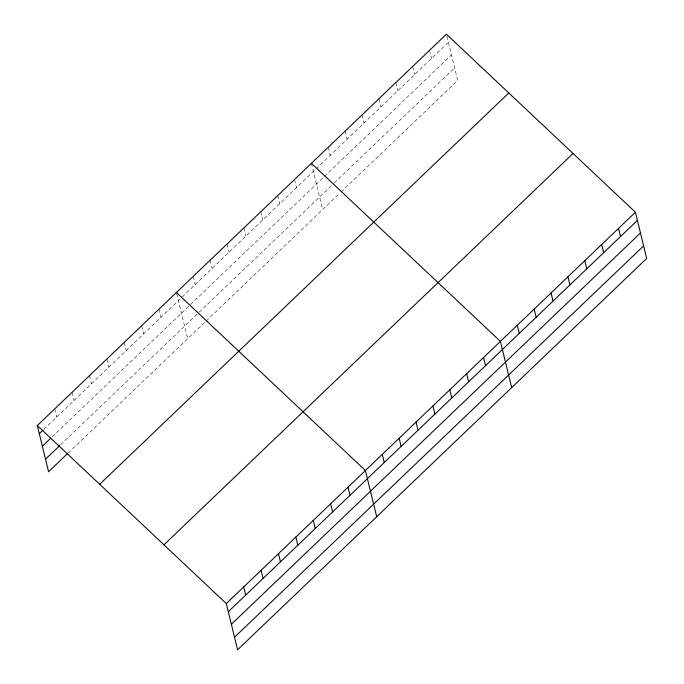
<?xml version="1.0" encoding="UTF-8"?>
<svg xmlns="http://www.w3.org/2000/svg" width="684" height="684" viewBox="0 0 684 684"><rect width="100%" height="100%" fill="white"/><g stroke="black" fill="none" stroke-linecap="round" stroke-linejoin="round"><path stroke-width="0.51" stroke-dasharray="3.42 2.56" d="M43.827 429.338L448.405 42.34M52.181 436.845L451.466 54.908M60.628 444.728L198.42 312.93M199.181 312.195L333.424 183.791M334.185 183.055L454.621 67.853M68.229 452.953L204.55 322.557M206.081 321.095L339.555 193.418M341.085 191.947L457.681 80.421L446.661 35.217M429.543 50.342L431.527 58.482M412.666 66.485L414.649 74.624M395.788 82.627L397.772 90.767M378.91 98.77L380.902 106.909M362.041 114.912L364.025 123.052M345.163 131.054L347.147 139.194M328.286 147.197L330.269 155.345M311.408 163.339L322.677 209.56M294.539 179.482L296.523 187.63M277.661 195.624L279.645 203.772M260.784 211.766L262.767 219.915M243.906 227.909L245.889 236.057M227.028 244.051L229.02 252.199M210.159 260.202L212.143 268.342M193.281 276.345L195.265 284.484M176.652 293.504L187.672 338.7M159.021 309.117L161.005 317.256M141.631 325.746L143.614 333.886M124.24 342.376L126.232 350.524M106.858 359.014L108.841 367.154M89.467 375.644L91.451 383.784M72.085 392.274L74.069 400.414M54.694 408.904L56.678 417.052"/><path stroke-width="1.03" d="M37.312 425.542L446.413 34.2L635.427 212.245L646.688 258.458L237.587 649.8L226.318 603.579L37.312 425.542L48.573 471.755L67.477 453.68M39.296 433.682L43.075 430.065M42.357 446.25L50.676 438.29M45.512 459.195L59.876 445.455M99.684 484.289L508.793 92.956M163.946 544.823L573.055 153.49M226.318 603.579L635.427 212.245M228.302 611.718L637.411 220.385M231.363 624.287L640.472 232.953M234.518 637.231L643.627 245.898M311.408 163.339L500.414 341.384L511.683 387.606M176.404 292.487L365.41 470.524L376.679 516.745M618.55 228.388L620.533 236.527M601.672 244.53L603.656 252.67M584.794 260.672L586.778 268.812M567.925 276.815L569.909 284.954M551.048 292.957L553.031 301.097M534.17 309.1L536.153 317.239M517.292 325.242L519.276 333.382M483.545 357.527L485.529 365.666M466.668 373.669L468.651 381.809M449.79 389.812L451.773 397.951M432.912 405.954L434.904 414.094M416.043 422.096L418.027 430.236M399.165 438.239L401.149 446.378M382.288 454.381L384.271 462.521M348.028 487.153L350.011 495.301M330.637 503.792L332.621 511.931M313.255 520.421L315.238 528.561M295.864 537.051L297.848 545.191M278.474 553.681L280.466 561.829M261.091 570.319L263.075 578.459M243.701 586.949L245.684 595.089"/></g></svg>
